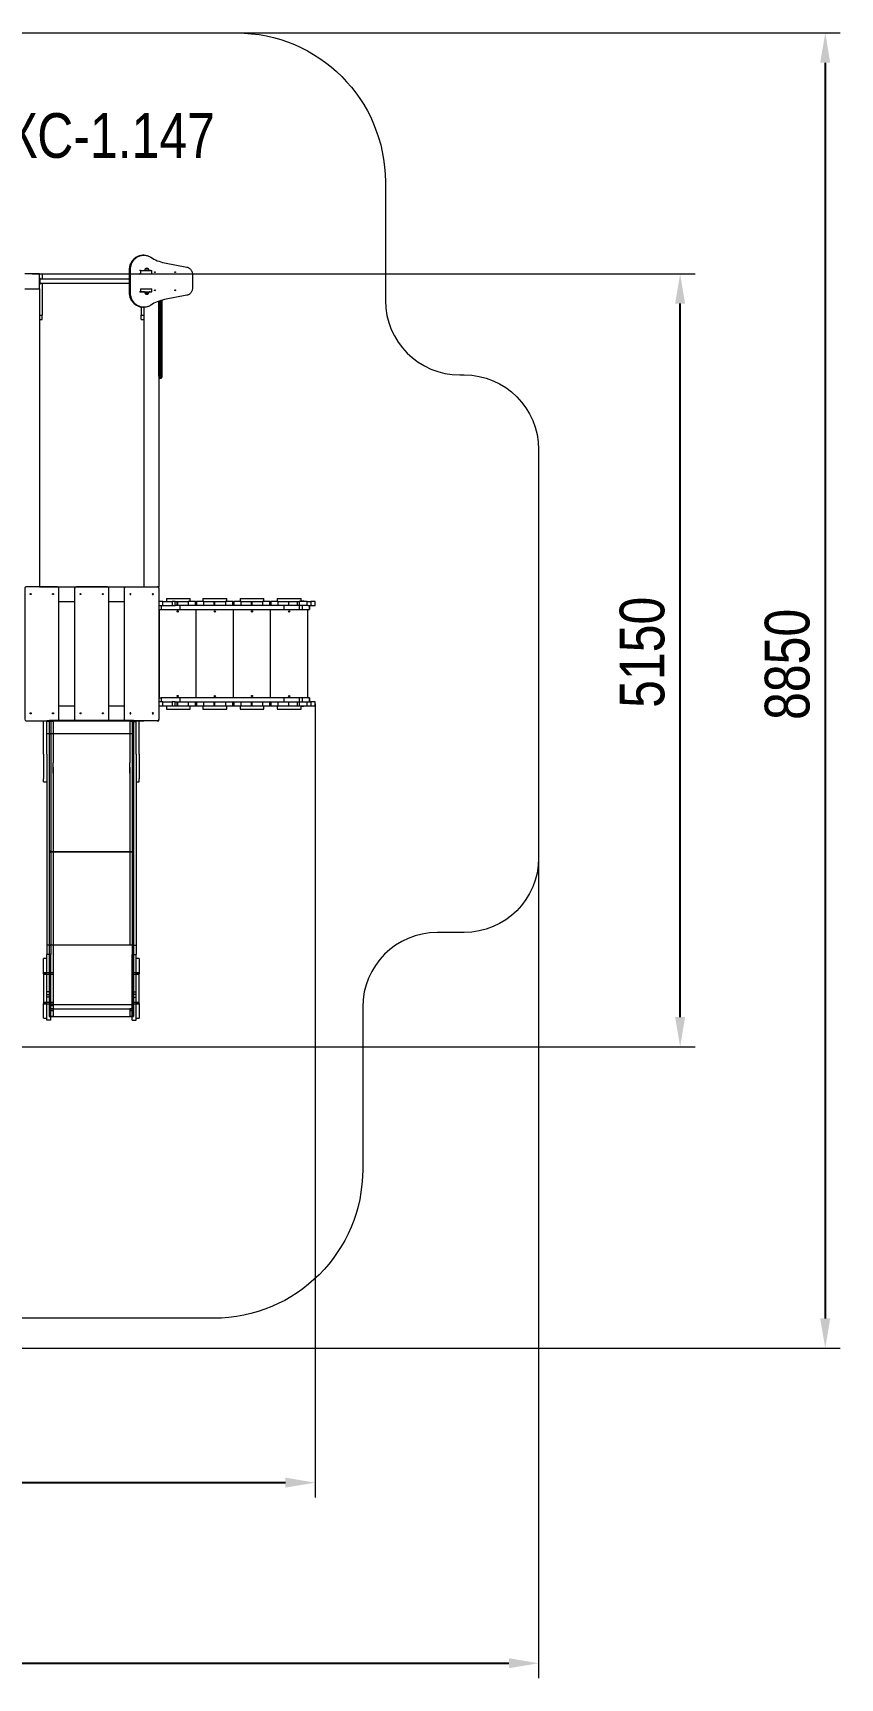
# Model space of a CAD drawing. Header units: millimetres. Extents: x -6521 to 6343, y -6174 to 4868.
# Drawn here: x 924 to 6343, y -6174 to 4868 of the extents above; entities that cross this region are included whole.
import ezdxf

# ---------------------------------------------------------------- set-up
doc = ezdxf.new("R2010")
doc.units = ezdxf.units.MM
for name, color, linetype in [('DIKOM_АРТИКУЛ', 7, 'Continuous'), ('DIKOM_ЗОНА', 80, 'Continuous'), ('DIKOM_ОБЪЕКТ', 7, 'Continuous'), ('DIKOM_РАЗМЕР_ЗОНА', 7, 'Continuous'), ('DIKOM_РАЗМЕР_ОБЪЕКТА', 7, 'Continuous')]:
    doc.layers.add(name, color=color, linetype=linetype)
doc.styles.add('style1', font='arial.ttf', dxfattribs={"width": 0.8})
doc.dimstyles.new('1-50', dxfattribs={"dimtxt": 300, "dimasz": 200, "dimexe": 100, "dimexo": 0, "dimgap": 100, "dimtad": 1, "dimtxsty": 'style1', "dimcen": 200, "dimclrd": 7, "dimclre": 7, "dimclrt": 7, "dimadec": 1, "dimazin": 2, "dimtfac": 1, "dimtmove": 0, "dimatfit": 2, "dimfxl": 0, "dimlwd": 25, "dimlwe": 18, "dimarcsym": 0})

# ---------------------------------------------------------------- blocks, each defined once
blk = doc.blocks.new('A$C4D8130CF')
at = {"color": 7, "linetype": 'Continuous', "lineweight": 15}
for p, q in [((0, 890), (0, 10)), ((220, 900), (10, 900)), ((230, 10), (230, 890)), ((10, 0), (220, 0))]:
    blk.add_line(p, q, dxfattribs=at)
for centre in [(40, 850), (190, 850), (40, 50), (190, 50)]:
    blk.add_circle(centre, 3.5, dxfattribs=at)
for centre, start, end in [((10, 890), 90, 180), ((220, 890), 0, 90), ((10, 10), 180, 270), ((220, 10), 270, 0)]:
    blk.add_arc(centre, 10, start, end, dxfattribs=at)
blk = doc.blocks.new('*D11')
at = {"layer": 'Defpoints', "color": 0, "transparency": 16777216}
for p in [(2819, 365), (-5103, -1661), (-5103, -4862)]:
    blk.add_point(p, dxfattribs=at)
at = {"layer": 'DIKOM_РАЗМЕР_ОБЪЕКТА', "color": 7, "lineweight": 18, "transparency": 16777216}
for p, q in [((2819, 365), (2819, -4962)), ((-5103, -1661), (-5103, -4962))]:
    blk.add_line(p, q, dxfattribs=at)
at = {"layer": 'DIKOM_РАЗМЕР_ОБЪЕКТА', "color": 7, "lineweight": 25, "transparency": 16777216}
blk.add_line((2619, -4862), (-4903, -4862), dxfattribs=at)
at = {"layer": 'DIKOM_РАЗМЕР_ОБЪЕКТА', "color": 7, "transparency": 16777216}
for points in [[(-4903, -4828), (-4903, -4895), (-5103, -4862)], [(2619, -4828), (2619, -4895), (2819, -4862)]]:
    blk.add_solid(points, dxfattribs=at)
at = {"layer": 'DIKOM_РАЗМЕР_ОБЪЕКТА', "color": 7, "transparency": 16777216, "insert": (-736, -4609), "char_height": 300, "attachment_point": 5, "style": 'style1'}
blk.add_mtext('7900', dxfattribs=at)
blk = doc.blocks.new('*D12')
at = {"layer": 'Defpoints', "color": 0, "transparency": 16777216}
for p in [(919, 3251), (5269, 3251), (-3685, -1937)]:
    blk.add_point(p, dxfattribs=at)
at = {"layer": 'DIKOM_РАЗМЕР_ОБЪЕКТА', "color": 7, "lineweight": 18, "transparency": 16777216}
for p, q in [((919, 3251), (5369, 3251)), ((-3685, -1937), (5369, -1937))]:
    blk.add_line(p, q, dxfattribs=at)
at = {"layer": 'DIKOM_РАЗМЕР_ОБЪЕКТА', "color": 7, "lineweight": 25, "transparency": 16777216}
blk.add_line((5269, -1737), (5269, 3051), dxfattribs=at)
at = {"layer": 'DIKOM_РАЗМЕР_ОБЪЕКТА', "color": 7, "transparency": 16777216}
for points in [[(5235, 3051), (5302, 3051), (5269, 3251)], [(5235, -1737), (5302, -1737), (5269, -1937)]]:
    blk.add_solid(points, dxfattribs=at)
at = {"layer": 'DIKOM_РАЗМЕР_ОБЪЕКТА', "color": 7, "transparency": 16777216, "insert": (5015, 711), "char_height": 300, "attachment_point": 5, "rotation": 90, "style": 'style1'}
blk.add_mtext('5150', dxfattribs=at)
blk = doc.blocks.new('*D13')
at = {"layer": 'Defpoints', "color": 0, "transparency": 16777216}
for p in [(1683, 4868), (-4360, -3960), (6243, -3960)]:
    blk.add_point(p, dxfattribs=at)
at = {"layer": 'DIKOM_РАЗМЕР_ЗОНА', "color": 7, "lineweight": 18, "transparency": 16777216}
for p, q in [((1683, 4868), (6343, 4868)), ((-4360, -3960), (6343, -3960))]:
    blk.add_line(p, q, dxfattribs=at)
at = {"layer": 'DIKOM_РАЗМЕР_ЗОНА', "color": 7, "lineweight": 25, "transparency": 16777216}
blk.add_line((6243, 4668), (6243, -3760), dxfattribs=at)
at = {"layer": 'DIKOM_РАЗМЕР_ЗОНА', "color": 7, "transparency": 16777216}
for points in [[(6209, 4668), (6276, 4668), (6243, 4868)], [(6209, -3760), (6276, -3760), (6243, -3960)]]:
    blk.add_solid(points, dxfattribs=at)
at = {"layer": 'DIKOM_РАЗМЕР_ЗОНА', "color": 7, "transparency": 16777216, "insert": (5989, 630), "char_height": 300, "attachment_point": 5, "rotation": 90, "style": 'style1'}
blk.add_mtext('8850', dxfattribs=at)
blk = doc.blocks.new('*D14')
at = {"layer": 'Defpoints', "color": 0, "transparency": 16777216}
for p in [(4319, 257), (-6521, -1799), (4319, -6074)]:
    blk.add_point(p, dxfattribs=at)
at = {"layer": 'DIKOM_РАЗМЕР_ЗОНА', "color": 7, "lineweight": 18, "transparency": 16777216}
for p, q in [((4319, 257), (4319, -6174)), ((-6521, -1799), (-6521, -6174))]:
    blk.add_line(p, q, dxfattribs=at)
at = {"layer": 'DIKOM_РАЗМЕР_ЗОНА', "color": 7, "lineweight": 25, "transparency": 16777216}
blk.add_line((-6321, -6074), (4119, -6074), dxfattribs=at)
at = {"layer": 'DIKOM_РАЗМЕР_ЗОНА', "color": 7, "transparency": 16777216}
for points in [[(-6321, -6040), (-6321, -6107), (-6521, -6074)], [(4119, -6040), (4119, -6107), (4319, -6074)]]:
    blk.add_solid(points, dxfattribs=at)
at = {"layer": 'DIKOM_РАЗМЕР_ЗОНА', "color": 7, "transparency": 16777216, "insert": (-431, -5820), "char_height": 300, "attachment_point": 5, "style": 'style1'}
blk.add_mtext('10850', dxfattribs=at)

msp = doc.modelspace()

# ---------------------------------------------------------------- linework, layer by layer
at = {"layer": 'DIKOM_ЗОНА', "color": 3, "lineweight": 15}
msp.add_lwpolyline([(-6502.871, -1522.402), (-6045.587, 1920.327, -0.376044201), (-5054.294, 2788.657), (-1652.011, 2788.657, 0.414213562), (-652.011, 3788.657), (-652.011, 3867.991, -0.414213562), (347.989, 4867.991), (2289.989, 4867.991, -0.414213562), (3289.989, 3867.991), (3289.989, 3072.455, 0.414213562), (3789.989, 2572.455), (3818.818, 2572.455, -0.414213562), (4318.818, 2072.455), (4318.818, -669.545, -0.414213562), (3818.818, -1169.545), (3637.989, -1169.545, 0.414213562), (3137.989, -1669.545), (3137.989, -2758.968, -0.414213562), (2137.989, -3758.968), (495.989, -3758.968, -0.365723665), (-489.874, -2926.517, 0.741136638), (-2387.997, -2684.451, -0.866170489), (-6500.814, -1506.911)], format="xyb", dxfattribs=at)
at = {"layer": 'DIKOM_ОБЪЕКТ', "color": 7, "linetype": 'Continuous', "lineweight": 15}
for p, q in [((1669.138, 3376.455), (1662.799, 3376.455)), ((1806.769, 3325.11), (1957.962, 3295.695)), ((968.989, 3251.455), (868.989, 3251.455)), ((968.989, 3251.455), (986.989, 3251.455)), ((968.989, 3151.455), (968.989, 3251.455)), ((968.989, 3221.455), (972.989, 3221.455)), ((972.989, 3181.455), (972.989, 3221.455)), ((1572.168, 3214.955), (972.989, 3214.955)), ((986.989, 3251.455), (986.989, 3214.955)), ((1572.168, 3276.455), (1578.507, 3276.455)), ((1572.168, 3126.455), (1572.168, 3276.455)), ((1578.507, 3126.455), (1578.507, 3276.455)), ((1646.163, 3272.455), (1638.969, 3272.455)), ((1646.163, 3251.455), (1638.969, 3251.455)), ((1645.576, 3273.455), (1673.76, 3273.455)), ((1646.163, 3272.455), (1646.163, 3251.455)), ((1646.163, 3272.455), (1722.411, 3272.455)), ((1646.163, 3251.455), (1722.411, 3251.455)), ((1661.733, 3273.455), (1661.733, 3272.455)), ((1677.866, 3284.791), (1677.903, 3284.555)), ((1677.903, 3284.555), (1688.393, 3284.555)), ((1677.904, 3284.555), (1677.915, 3284.542)), ((1677.915, 3284.542), (1677.959, 3284.22)), ((1699.641, 3284.791), (1688.753, 3284.791)), ((1689.115, 3284.542), (1699.592, 3284.542)), ((1699.548, 3284.22), (1699.592, 3284.542)), ((1699.592, 3284.542), (1699.603, 3284.555)), ((1699.603, 3284.555), (1699.641, 3284.791)), ((1703.747, 3273.455), (1710.83, 3273.455)), ((1722.411, 3251.455), (1722.411, 3272.455)), ((1995.409, 3246.454), (1995.409, 3156.456)), ((868.989, 3151.455), (968.989, 3151.455)), ((968.989, 3181.455), (972.989, 3181.455)), ((968.989, 3151.455), (968.989, 2973.881)), ((968.989, 3151.455), (968.989, 1151.464)), ((972.989, 3187.955), (1572.168, 3187.955)), ((986.989, 3187.955), (986.989, 2973.881)), ((1572.168, 3126.455), (1578.507, 3126.455)), ((1646.163, 3130.455), (1638.969, 3130.455)), ((1673.76, 3129.455), (1645.576, 3129.455)), ((1646.163, 3151.455), (1646.163, 3130.455)), ((1646.163, 3151.455), (1722.411, 3151.455)), ((1646.163, 3130.455), (1722.411, 3130.455)), ((1650.989, 3130.455), (1650.989, 3129.455)), ((1661.733, 3130.455), (1661.733, 3129.455)), ((1677.903, 3118.355), (1677.866, 3118.119)), ((1677.915, 3118.368), (1677.904, 3118.355)), ((1677.959, 3118.69), (1677.915, 3118.368)), ((1699.592, 3118.368), (1677.915, 3118.368)), ((1699.603, 3118.355), (1688.753, 3118.355)), ((1699.592, 3118.368), (1699.548, 3118.69)), ((1699.603, 3118.355), (1699.592, 3118.368)), ((1699.641, 3118.119), (1699.603, 3118.355)), ((1710.83, 3129.455), (1703.747, 3129.455)), ((1722.411, 3130.455), (1722.411, 3151.455)), ((1957.962, 3107.215), (1806.769, 3077.8)), ((1650.989, 3027.308), (1650.989, 2973.881)), ((1662.799, 3026.455), (1669.138, 3026.455)), ((1668.989, 3026.455), (1668.989, 2973.881)), ((1668.989, 3026.455), (1668.989, 1151.464)), ((1768.989, 2563.687), (1768.989, 3067.323)), ((1768.989, 3067.323), (1768.989, 1151.455)), ((1773.989, 3069.08), (1773.989, 2551.758)), ((1784.989, 2551.758), (1784.989, 3072.538)), ((1789.989, 3073.93), (1789.989, 2556.756)), ((968.989, 2973.881), (986.989, 2973.881)), ((968.989, 2943.881), (986.989, 2943.881)), ((986.989, 2943.881), (986.989, 2973.881)), ((1650.989, 2973.881), (1668.989, 2973.881)), ((1650.989, 2943.881), (1650.989, 2973.881)), ((1650.989, 2943.881), (1668.989, 2943.881)), ((1784.989, 2551.758), (1773.989, 2551.758)), ((1773.989, 2551.758), (1773.989, 2551.749)), ((1773.989, 2551.749), (1784.989, 2551.749)), ((1784.989, 2551.749), (1784.989, 2551.758)), ((1789.989, 2556.756), (1789.989, 2556.749)), ((968.989, 1151.455), (1668.989, 1151.455)), ((1768.989, 1151.455), (1759.427, 1151.455)), ((1768.652, 1151.46), (1768.629, 1151.459)), ((1768.652, 1151.455), (1768.652, 1151.46)), ((1768.989, 1141.464), (1768.989, 1151.455)), ((1098.989, 1051.455), (1203.989, 1051.455)), ((1433.989, 1051.455), (1538.989, 1051.455)), ((1795.996, 1051.455), (1768.989, 1051.455)), ((1768.989, 1024.455), (1795.996, 1024.455)), ((1768.989, 997.455), (1784.838, 997.455)), ((1768.989, 997.455), (1768.989, 405.455)), ((1770.818, 997.455), (1770.818, 405.455)), ((1784.838, 1024.455), (1784.838, 997.455)), ((1784.838, 997.455), (1911.363, 997.455)), ((1795.996, 1024.455), (1795.996, 1051.455)), ((1795.996, 1051.455), (1859.099, 1051.455)), ((1795.996, 1024.455), (1859.099, 1024.455)), ((1820.597, 1072.455), (1820.597, 1051.455)), ((1820.597, 1072.455), (1980.597, 1072.455)), ((1859.099, 1051.455), (1859.099, 1024.455)), ((1879.276, 1051.455), (1859.099, 1051.455)), ((1859.099, 1024.455), (1878.482, 1024.455)), ((1911.363, 1024.455), (1878.482, 1024.455)), ((1879.276, 1024.455), (1879.276, 1051.455)), ((1879.276, 1051.455), (1892.818, 1051.455)), ((1892.818, 1024.455), (1892.818, 1051.455)), ((1892.818, 1051.455), (1895.818, 1051.455)), ((1895.818, 1024.455), (1895.818, 1051.455)), ((1895.818, 1051.455), (1965.818, 1051.455)), ((1911.363, 1024.455), (1911.363, 997.455)), ((2609.408, 1024.455), (1911.363, 1024.455)), ((1911.363, 997.455), (2609.408, 997.455)), ((1965.818, 1051.455), (1965.818, 1024.455)), ((2015.818, 1051.455), (1965.818, 1051.455)), ((1980.597, 1051.455), (1980.597, 1072.455)), ((2015.818, 1024.455), (2015.818, 1051.455)), ((2015.818, 1051.455), (2021.818, 1051.455)), ((2020.818, 405.455), (2020.818, 997.455)), ((2021.818, 1051.455), (2021.818, 1024.455)), ((2071.818, 1051.455), (2021.818, 1051.455)), ((2064.818, 1072.455), (2064.818, 1051.455)), ((2064.818, 1072.455), (2224.818, 1072.455)), ((2071.818, 1024.455), (2071.818, 1051.455)), ((2071.818, 1051.455), (2141.818, 1051.455)), ((2141.818, 1024.455), (2141.818, 1051.455)), ((2141.818, 1051.455), (2145.818, 1051.455)), ((2145.818, 1024.455), (2145.818, 1051.455)), ((2145.818, 1051.455), (2215.818, 1051.455)), ((2215.818, 1051.455), (2215.818, 1024.455)), ((2265.818, 1051.455), (2215.818, 1051.455)), ((2224.818, 1051.455), (2224.818, 1072.455)), ((2265.818, 1024.455), (2265.818, 1051.455)), ((2265.818, 1051.455), (2271.818, 1051.455)), ((2269.818, 405.455), (2269.818, 997.455)), ((2271.818, 1051.455), (2271.818, 1024.455)), ((2321.818, 1051.455), (2271.818, 1051.455)), ((2314.818, 1072.455), (2314.818, 1051.455)), ((2314.818, 1072.455), (2474.818, 1072.455)), ((2321.818, 1024.455), (2321.818, 1051.455)), ((2321.818, 1051.455), (2391.818, 1051.455)), ((2391.818, 1024.455), (2391.818, 1051.455)), ((2391.818, 1051.455), (2394.818, 1051.455)), ((2394.818, 1024.455), (2394.818, 1051.455)), ((2394.818, 1051.455), (2464.818, 1051.455)), ((2464.818, 1051.455), (2464.818, 1024.455)), ((2514.818, 1051.455), (2464.818, 1051.455)), ((2474.818, 1051.455), (2474.818, 1072.455)), ((2514.818, 1024.455), (2514.818, 1051.455)), ((2514.818, 1051.455), (2520.818, 1051.455)), ((2519.818, 405.455), (2519.818, 997.455)), ((2520.818, 1051.455), (2520.818, 1024.455)), ((2570.818, 1051.455), (2520.818, 1051.455)), ((2563.818, 1072.455), (2563.818, 1051.455)), ((2563.818, 1072.455), (2723.818, 1072.455)), ((2570.818, 1024.455), (2570.818, 1051.455)), ((2570.818, 1051.455), (2641.867, 1051.455)), ((2609.408, 1024.455), (2609.408, 997.455)), ((2711.277, 1024.455), (2609.408, 1024.455)), ((2609.408, 997.455), (2711.277, 997.455)), ((2641.867, 1024.455), (2641.867, 1051.455)), ((2641.867, 1051.455), (2700.779, 1051.455)), ((2700.779, 1024.455), (2700.779, 1051.455)), ((2700.779, 1051.455), (2711.567, 1051.455)), ((2711.277, 1024.455), (2711.277, 997.455)), ((2731.405, 1024.455), (2711.277, 1024.455)), ((2711.277, 997.455), (2731.405, 997.455)), ((2711.567, 1051.455), (2711.567, 1024.455)), ((2764.501, 1051.455), (2711.567, 1051.455)), ((2723.818, 1051.455), (2723.818, 1072.455)), ((2743.818, 1054.455), (2723.818, 1054.455)), ((2731.405, 1024.455), (2731.405, 997.455)), ((2771.171, 1024.455), (2731.405, 1024.455)), ((2731.405, 997.455), (2780.063, 997.455)), ((2743.818, 1051.455), (2743.818, 1054.455)), ((2764.501, 1024.455), (2764.501, 1051.455)), ((2764.501, 1051.455), (2789.689, 1051.455)), ((2768.818, 405.455), (2768.818, 997.455)), ((2771.171, 1024.455), (2789.689, 1024.455)), ((2780.063, 1024.455), (2780.063, 997.455)), ((2780.063, 997.455), (2780.711, 997.455)), ((2780.711, 997.455), (2780.711, 1024.455)), ((2789.689, 1051.455), (2789.689, 1024.455)), ((2818.818, 1051.455), (2789.689, 1051.455)), ((2789.689, 1024.455), (2818.818, 1024.455)), ((2818.818, 1024.455), (2818.818, 1051.455)), ((1098.989, 351.455), (1203.989, 351.455)), ((1433.989, 351.455), (1538.989, 351.455)), ((1768.989, 405.455), (1784.838, 405.455)), ((1795.996, 378.455), (1768.989, 378.455)), ((1768.989, 351.455), (1795.996, 351.455)), ((1784.838, 405.455), (1784.838, 378.455)), ((1911.363, 405.455), (1784.838, 405.455)), ((1795.996, 351.455), (1795.996, 378.455)), ((1795.996, 378.455), (1859.099, 378.455)), ((1795.996, 351.455), (1859.099, 351.455)), ((1820.597, 351.455), (1820.597, 330.455)), ((1859.099, 378.455), (1859.099, 351.455)), ((1878.482, 378.455), (1859.099, 378.455)), ((1859.099, 351.455), (1879.276, 351.455)), ((1878.482, 378.455), (1911.363, 378.455)), ((1879.276, 351.455), (1879.276, 378.455)), ((1879.276, 351.455), (1892.818, 351.455)), ((1892.818, 351.455), (1892.818, 378.455)), ((1892.818, 351.455), (1895.818, 351.455)), ((1895.818, 351.455), (1895.818, 378.455)), ((1895.818, 351.455), (1965.818, 351.455)), ((1911.363, 405.455), (1911.363, 378.455)), ((2609.408, 405.455), (1911.363, 405.455)), ((1911.363, 378.455), (2609.408, 378.455)), ((1965.818, 378.455), (1965.818, 351.455)), ((1965.818, 351.455), (2015.818, 351.455)), ((1980.597, 330.455), (1980.597, 351.455)), ((2015.818, 351.455), (2015.818, 378.455)), ((2015.818, 351.455), (2021.818, 351.455)), ((2021.818, 378.455), (2021.818, 351.455)), ((2021.818, 351.455), (2071.818, 351.455)), ((2064.818, 351.455), (2064.818, 330.455)), ((2071.818, 351.455), (2071.818, 378.455)), ((2071.818, 351.455), (2141.818, 351.455)), ((2141.818, 351.455), (2141.818, 378.455)), ((2141.818, 351.455), (2145.818, 351.455)), ((2145.818, 351.455), (2145.818, 378.455)), ((2145.818, 351.455), (2215.818, 351.455)), ((2215.818, 378.455), (2215.818, 351.455)), ((2215.818, 351.455), (2265.818, 351.455)), ((2224.818, 330.455), (2224.818, 351.455)), ((2265.818, 351.455), (2265.818, 378.455)), ((2265.818, 351.455), (2271.818, 351.455)), ((2271.818, 378.455), (2271.818, 351.455)), ((2271.818, 351.455), (2321.818, 351.455)), ((2314.818, 351.455), (2314.818, 330.455)), ((2321.818, 351.455), (2321.818, 378.455)), ((2321.818, 351.455), (2391.818, 351.455)), ((2391.818, 351.455), (2391.818, 378.455)), ((2391.818, 351.455), (2394.818, 351.455)), ((2394.818, 351.455), (2394.818, 378.455)), ((2394.818, 351.455), (2464.818, 351.455)), ((2464.818, 378.455), (2464.818, 351.455)), ((2464.818, 351.455), (2514.818, 351.455)), ((2474.818, 330.455), (2474.818, 351.455)), ((2514.818, 351.455), (2514.818, 378.455)), ((2514.818, 351.455), (2520.818, 351.455)), ((2520.818, 378.455), (2520.818, 351.455)), ((2520.818, 351.455), (2570.818, 351.455)), ((2563.818, 351.455), (2563.818, 330.455)), ((2570.818, 351.455), (2570.818, 378.455)), ((2570.818, 351.455), (2641.867, 351.455)), ((2609.408, 405.455), (2609.408, 378.455)), ((2711.277, 405.455), (2609.408, 405.455)), ((2609.408, 378.455), (2711.277, 378.455)), ((2641.867, 351.455), (2641.867, 378.455)), ((2641.867, 351.455), (2700.779, 351.455)), ((2700.779, 351.455), (2700.779, 378.455)), ((2700.779, 351.455), (2711.567, 351.455)), ((2711.277, 405.455), (2711.277, 378.455)), ((2731.405, 405.455), (2711.277, 405.455)), ((2711.277, 378.455), (2731.405, 378.455)), ((2711.567, 378.455), (2711.567, 351.455)), ((2711.567, 351.455), (2764.501, 351.455)), ((2723.818, 330.455), (2723.818, 351.455)), ((2723.818, 348.455), (2743.818, 348.455)), ((2731.405, 405.455), (2731.405, 378.455)), ((2780.063, 405.455), (2731.405, 405.455)), ((2731.405, 378.455), (2771.171, 378.455)), ((2743.818, 348.455), (2743.818, 351.455)), ((2764.501, 351.455), (2764.501, 378.455)), ((2764.501, 351.455), (2789.689, 351.455)), ((2771.171, 378.455), (2789.689, 378.455)), ((2780.063, 405.455), (2780.063, 378.455)), ((2780.711, 405.455), (2780.063, 405.455)), ((2780.711, 378.455), (2780.711, 405.455)), ((2789.689, 378.455), (2789.689, 351.455)), ((2818.818, 378.455), (2789.689, 378.455)), ((2789.689, 351.455), (2818.818, 351.455)), ((2818.818, 351.455), (2818.818, 378.455)), ((968.989, 251.458), (995.989, 251.458)), ((968.989, 251.458), (968.989, 251.449)), ((968.989, 251.455), (1668.989, 251.455)), ((968.989, 251.449), (995.989, 251.449)), ((995.989, 170.304), (995.989, 251.464)), ((995.989, 251.458), (995.989, 251.464)), ((1016.989, 170.304), (1016.989, 251.464)), ((1043.989, 251.454), (1016.989, 251.454)), ((1043.989, 246.454), (1016.989, 246.454)), ((1033.989, 251.454), (1033.989, 163.415)), ((1599.489, 252.954), (1034.489, 252.954)), ((1034.489, 251.454), (1034.489, 252.954)), ((1034.489, 249.954), (1034.489, 251.454)), ((1034.489, 163.415), (1034.489, 249.954)), ((1043.989, 249.954), (1034.489, 249.954)), ((1043.989, 251.454), (1043.989, 109.579)), ((1058.989, 246.454), (1043.989, 246.454)), ((1058.989, 251.454), (1058.989, 249.454)), ((1058.989, 249.454), (1058.989, 228.454)), ((1058.989, 246.454), (1058.989, 163.415)), ((1058.989, 221.454), (1058.989, 185.454)), ((1574.989, 251.454), (1574.989, 249.454)), ((1574.989, 249.454), (1574.989, 228.454)), ((1589.989, 246.454), (1574.989, 246.454)), ((1574.989, 246.454), (1574.989, 163.415)), ((1574.989, 221.454), (1574.989, 185.454)), ((1589.989, 251.454), (1616.989, 251.454)), ((1589.989, 251.454), (1589.989, 109.579)), ((1599.489, 249.954), (1589.989, 249.954)), ((1589.989, 246.454), (1616.989, 246.454)), ((1599.489, 251.454), (1599.489, 252.954)), ((1599.489, 249.954), (1599.489, 251.454)), ((1599.489, 163.415), (1599.489, 249.954)), ((1599.989, 251.454), (1599.989, 163.415)), ((1616.989, 170.304), (1616.989, 251.455)), ((1637.989, 251.458), (1664.989, 251.458)), ((1637.989, 170.304), (1637.989, 251.455)), ((1637.989, 251.449), (1664.989, 251.449)), ((1664.989, 251.458), (1664.989, 251.449)), ((1758.989, 251.464), (1768.989, 251.455)), ((1768.989, 251.455), (1768.989, 261.464)), ((1820.597, 330.455), (1980.597, 330.455)), ((2064.818, 330.455), (2224.818, 330.455)), ((2314.818, 330.455), (2474.818, 330.455)), ((2563.818, 330.455), (2723.818, 330.455)), ((995.989, 27.553), (995.989, 170.304)), ((1016.989, 27.553), (1016.989, 170.304)), ((1043.989, 163.415), (1016.989, 163.415)), ((1033.989, 163.415), (1043.989, 163.415)), ((1033.989, 163.415), (1033.989, -61.56)), ((1033.989, 163.415), (1043.989, 163.415)), ((1034.489, -61.56), (1034.489, 163.415)), ((1599.489, 163.415), (1034.489, 163.415)), ((1043.989, 163.415), (1034.489, 163.415)), ((1589.989, 163.415), (1043.989, 163.415)), ((1058.989, 163.415), (1043.989, 163.415)), ((1058.989, 163.415), (1058.989, -31.893)), ((1589.989, 163.415), (1574.989, 163.415)), ((1574.989, 163.415), (1574.989, -31.893)), ((1599.989, 163.415), (1589.989, 163.415)), ((1599.989, 163.415), (1589.989, 163.415)), ((1599.489, 163.415), (1589.989, 163.415)), ((1599.489, -61.56), (1599.489, 163.415)), ((1599.989, 163.415), (1599.989, -61.56)), ((1616.989, 27.553), (1616.989, 170.304)), ((1637.989, 27.553), (1637.989, 170.304)), ((995.989, 27.553), (995.989, -138.59)), ((1016.989, 27.553), (1016.989, -135.852)), ((1043.989, 109.579), (1043.989, -134.354)), ((1589.989, 109.579), (1589.989, -134.354)), ((1616.989, 27.553), (1616.989, -135.852)), ((1637.989, 27.553), (1637.989, -138.59)), ((1033.989, -61.56), (1033.989, -629.968)), ((1034.489, -629.968), (1034.489, -61.56)), ((1058.989, -39.53), (1058.989, -31.893)), ((1058.989, -100.814), (1058.989, -39.53)), ((1058.989, -60.596), (1058.989, -629.004)), ((1574.989, -39.53), (1574.989, -31.893)), ((1574.989, -100.814), (1574.989, -39.53)), ((1574.989, -60.596), (1574.989, -629.004)), ((1599.489, -629.968), (1599.489, -61.56)), ((1599.989, -61.56), (1599.989, -629.968)), ((995.989, -157.452), (995.989, -138.59)), ((995.989, -157.452), (1016.989, -157.452)), ((1016.989, -135.852), (1016.989, -817.413)), ((1043.989, -134.354), (1043.989, -817.413)), ((1589.989, -134.354), (1589.989, -817.413)), ((1616.989, -135.852), (1616.989, -817.413)), ((1616.989, -157.452), (1637.989, -157.452)), ((1637.989, -157.452), (1637.989, -138.59)), ((1033.989, -622.254), (1043.989, -622.254)), ((1033.989, -629.968), (1043.989, -629.968)), ((1033.989, -629.968), (1033.989, -1255.303)), ((1599.489, -629.004), (1034.489, -629.004)), ((1034.489, -1255.303), (1034.489, -629.968)), ((1043.989, -629.968), (1034.489, -629.968)), ((1058.989, -629.004), (1043.989, -629.004)), ((1589.989, -629.968), (1043.989, -629.968)), ((1058.989, -629.004), (1058.989, -1255.277)), ((1589.989, -629.004), (1574.989, -629.004)), ((1574.989, -629.968), (1574.989, -1099.614)), ((1599.989, -622.254), (1589.989, -622.254)), ((1599.989, -629.968), (1589.989, -629.968)), ((1599.489, -629.968), (1589.989, -629.968)), ((1599.489, -1255.303), (1599.489, -629.968)), ((1599.989, -629.968), (1599.989, -1255.303)), ((1016.989, -817.413), (1016.989, -1317.681)), ((1043.989, -817.413), (1043.989, -1317.681)), ((1589.989, -817.413), (1589.989, -1317.681)), ((1616.989, -817.413), (1616.989, -1317.681)), ((1574.989, -1099.614), (1574.989, -1132.602)), ((1574.989, -1132.602), (1574.989, -1255.277)), ((1043.989, -1254.049), (1016.989, -1254.049)), ((1043.989, -1317.681), (1016.989, -1317.681)), ((1016.989, -1604.552), (1016.989, -1317.681)), ((1033.989, -1255.094), (1043.989, -1255.094)), ((1033.989, -1255.303), (1043.989, -1255.303)), ((1033.989, -1255.303), (1033.989, -1684.841)), ((1599.489, -1255.277), (1034.489, -1255.277)), ((1034.489, -1684.841), (1034.489, -1255.303)), ((1043.989, -1255.303), (1034.489, -1255.303)), ((1058.989, -1254.404), (1043.989, -1254.404)), ((1058.989, -1255.277), (1043.989, -1255.277)), ((1589.989, -1255.303), (1043.989, -1255.303)), ((1043.989, -1604.552), (1043.989, -1317.681)), ((1058.989, -1255.277), (1058.989, -1682.815)), ((1589.989, -1254.404), (1574.989, -1254.404)), ((1589.989, -1255.277), (1574.989, -1255.277)), ((1589.989, -1254.049), (1616.989, -1254.049)), ((1599.989, -1255.094), (1589.989, -1255.094)), ((1599.989, -1255.303), (1589.989, -1255.303)), ((1599.489, -1255.303), (1589.989, -1255.303)), ((1589.989, -1317.681), (1616.989, -1317.681)), ((1589.989, -1604.552), (1589.989, -1317.681)), ((1599.489, -1684.841), (1599.489, -1255.303)), ((1599.989, -1255.303), (1599.989, -1684.841)), ((1616.989, -1604.552), (1616.989, -1317.681)), ((1016.989, -1344.415), (995.989, -1344.415)), ((995.989, -1446.16), (995.989, -1344.415)), ((1637.989, -1344.415), (1616.989, -1344.415)), ((1637.989, -1344.415), (1637.989, -1446.16)), ((1016.989, -1440.415), (995.989, -1440.415)), ((995.989, -1442.669), (1016.989, -1442.669)), ((995.989, -1446.16), (1016.989, -1446.16)), ((995.989, -1446.16), (995.989, -1646.129)), ((995.989, -1448.415), (1016.989, -1448.415)), ((1043.989, -1440.415), (1016.989, -1440.415)), ((1016.989, -1448.415), (1043.989, -1448.415)), ((1058.989, -1440.415), (1043.989, -1440.415)), ((1043.989, -1448.415), (1058.989, -1448.415)), ((1616.989, -1440.415), (1589.989, -1440.415)), ((1589.989, -1448.415), (1616.989, -1448.415)), ((1637.989, -1440.415), (1616.989, -1440.415)), ((1637.989, -1442.669), (1616.989, -1442.669)), ((1637.989, -1446.16), (1616.989, -1446.16)), ((1616.989, -1448.415), (1637.989, -1448.415)), ((1637.989, -1646.129), (1637.989, -1446.16)), ((1016.989, -1640.384), (995.989, -1640.384)), ((995.989, -1642.639), (1016.989, -1642.639)), ((995.989, -1646.129), (1016.989, -1646.129)), ((995.989, -1744.384), (995.989, -1646.129)), ((995.989, -1648.384), (1016.989, -1648.384)), ((1043.989, -1567.987), (1016.989, -1567.987)), ((1016.989, -1586.061), (1043.989, -1586.061)), ((1043.989, -1604.552), (1016.989, -1604.552)), ((1016.989, -1758.968), (1016.989, -1604.552)), ((1033.989, -1640.384), (1016.989, -1640.384)), ((1016.989, -1648.384), (1033.989, -1648.384)), ((1033.989, -1624.142), (1043.989, -1624.142)), ((1033.989, -1633.968), (1043.989, -1633.968)), ((1033.989, -1653.968), (1034.489, -1653.968)), ((1599.489, -1653.968), (1034.489, -1653.968)), ((1043.989, -1758.968), (1043.989, -1604.552)), ((1058.989, -1640.384), (1043.989, -1640.384)), ((1043.989, -1648.384), (1058.989, -1648.384)), ((1061.589, -1639.884), (1058.989, -1639.884)), ((1058.989, -1648.884), (1061.589, -1648.884)), ((1589.989, -1567.987), (1616.989, -1567.987)), ((1616.989, -1586.061), (1589.989, -1586.061)), ((1589.989, -1604.552), (1616.989, -1604.552)), ((1589.989, -1758.968), (1589.989, -1604.552)), ((1599.989, -1624.142), (1589.989, -1624.142)), ((1599.989, -1633.968), (1589.989, -1633.968)), ((1599.989, -1653.968), (1599.489, -1653.968)), ((1616.989, -1640.384), (1599.989, -1640.384)), ((1599.989, -1648.384), (1616.989, -1648.384)), ((1616.989, -1758.968), (1616.989, -1604.552)), ((1637.989, -1640.384), (1616.989, -1640.384)), ((1637.989, -1642.639), (1616.989, -1642.639)), ((1637.989, -1646.129), (1616.989, -1646.129)), ((1616.989, -1648.384), (1637.989, -1648.384)), ((1637.989, -1646.129), (1637.989, -1744.384)), ((995.989, -1744.384), (1016.989, -1744.384)), ((1043.989, -1758.968), (1016.989, -1758.968)), ((1033.989, -1683.968), (1043.989, -1683.968)), ((1033.989, -1684.841), (1043.989, -1684.841)), ((1033.989, -1684.841), (1033.989, -1733.968)), ((1033.989, -1733.968), (1043.989, -1733.968)), ((1034.489, -1733.968), (1034.489, -1684.841)), ((1043.989, -1684.841), (1034.489, -1684.841)), ((1034.489, -1733.968), (1043.989, -1733.968)), ((1058.989, -1662.366), (1043.989, -1662.366)), ((1058.989, -1682.017), (1043.989, -1682.017)), ((1058.989, -1682.078), (1043.989, -1682.078)), ((1058.989, -1682.815), (1043.989, -1682.815)), ((1589.989, -1684.841), (1043.989, -1684.841)), ((1058.989, -1694.705), (1043.989, -1694.705)), ((1043.989, -1730.468), (1058.989, -1730.468)), ((1043.989, -1733.968), (1589.989, -1733.968)), ((1058.989, -1682.815), (1058.989, -1730.468)), ((1589.989, -1682.017), (1574.989, -1682.017)), ((1589.989, -1682.078), (1574.989, -1682.078)), ((1589.989, -1682.815), (1574.989, -1682.815)), ((1574.989, -1682.815), (1574.989, -1730.468)), ((1589.989, -1694.705), (1574.989, -1694.705)), ((1574.989, -1730.468), (1589.989, -1730.468)), ((1599.989, -1683.968), (1589.989, -1683.968)), ((1599.989, -1684.841), (1589.989, -1684.841)), ((1599.489, -1684.841), (1589.989, -1684.841)), ((1589.989, -1733.968), (1599.989, -1733.968)), ((1589.989, -1733.968), (1599.489, -1733.968)), ((1589.989, -1758.968), (1616.989, -1758.968)), ((1599.489, -1733.968), (1599.489, -1684.841)), ((1599.989, -1684.841), (1599.989, -1733.968)), ((1616.989, -1744.384), (1637.989, -1744.384))]:
    msp.add_line(p, q, dxfattribs=at)
at = {"layer": 'DIKOM_ОБЪЕКТ', "color": 7, "linetype": 'Continuous', "lineweight": 15, "flags": 128}
for points in [[(1572.168, 3276.455), (1572.332, 3282.468), (1572.823, 3288.459), (1573.64, 3294.407), (1574.78, 3300.29), (1576.238, 3306.087), (1578.01, 3311.776), (1580.088, 3317.338), (1582.466, 3322.751), (1585.134, 3327.998), (1588.084, 3333.057), (1591.303, 3337.912), (1594.782, 3342.544), (1598.507, 3346.937), (1602.464, 3351.075), (1606.64, 3354.943), (1611.019, 3358.527), (1615.585, 3361.814), (1620.322, 3364.792), (1625.213, 3367.45), (1630.24, 3369.779), (1635.385, 3371.771), (1640.629, 3373.417), (1645.953, 3374.713), (1651.339, 3375.652), (1656.765, 3376.233), (1662.214, 3376.453), (1662.799, 3376.455)], [(1578.507, 3276.455), (1578.671, 3282.468), (1579.163, 3288.459), (1579.98, 3294.407), (1581.119, 3300.29), (1582.578, 3306.087), (1584.349, 3311.776), (1586.427, 3317.338), (1588.805, 3322.751), (1591.473, 3327.998), (1594.423, 3333.057), (1597.643, 3337.912), (1601.121, 3342.544), (1604.846, 3346.937), (1608.803, 3351.075), (1612.979, 3354.943), (1617.358, 3358.527), (1621.924, 3361.814), (1626.662, 3364.792), (1631.553, 3367.45), (1636.58, 3369.779), (1641.724, 3371.771), (1646.968, 3373.417), (1652.293, 3374.713), (1657.678, 3375.652), (1663.105, 3376.233), (1668.553, 3376.453), (1674.004, 3376.311), (1679.437, 3375.807), (1684.833, 3374.944), (1690.171, 3373.725), (1695.434, 3372.153), (1700.602, 3370.235), (1705.656, 3367.978), (1710.577, 3365.39), (1715.349, 3362.479)], [(1741.191, 3262.455), (1741.364, 3263.412), (1741.855, 3264.223), (1742.59, 3264.765), (1743.457, 3264.955), (1744.324, 3264.765), (1745.059, 3264.223), (1745.55, 3263.412), (1745.723, 3262.455), (1745.55, 3261.498), (1745.059, 3260.687), (1744.324, 3260.145), (1743.457, 3259.955), (1742.59, 3260.145), (1741.855, 3260.687), (1741.364, 3261.498), (1741.191, 3262.455)], [(1877.138, 3262.455), (1877.31, 3263.412), (1877.801, 3264.223), (1878.536, 3264.765), (1879.403, 3264.955), (1880.27, 3264.765), (1881.006, 3264.223), (1881.497, 3263.412), (1881.669, 3262.455), (1881.497, 3261.498), (1881.006, 3260.687), (1880.27, 3260.145), (1879.403, 3259.955), (1878.536, 3260.145), (1877.801, 3260.687), (1877.31, 3261.498), (1877.138, 3262.455)], [(1957.962, 3295.695), (1961.822, 3294.751), (1965.592, 3293.439), (1969.245, 3291.77), (1972.751, 3289.755), (1976.085, 3287.412), (1979.222, 3284.756), (1982.136, 3281.81), (1984.807, 3278.594), (1987.214, 3275.133), (1989.338, 3271.454), (1991.163, 3267.585), (1992.676, 3263.555), (1993.865, 3259.395), (1994.72, 3255.137), (1995.236, 3250.812), (1995.409, 3246.454)], [(1662.799, 3026.455), (1662.214, 3026.457), (1656.765, 3026.677), (1651.339, 3027.258), (1645.953, 3028.197), (1640.629, 3029.493), (1635.385, 3031.139), (1630.24, 3033.13), (1625.213, 3035.46), (1620.322, 3038.118), (1615.585, 3041.096), (1611.019, 3044.383), (1606.64, 3047.967), (1602.464, 3051.835), (1598.507, 3055.973), (1594.782, 3060.366), (1591.303, 3064.998), (1588.084, 3069.853), (1585.134, 3074.912), (1582.466, 3080.159), (1580.088, 3085.572), (1578.01, 3091.134), (1576.238, 3096.823), (1574.78, 3102.62), (1573.64, 3108.503), (1572.823, 3114.451), (1572.332, 3120.442), (1572.168, 3126.455)], [(1715.349, 3040.431), (1710.577, 3037.52), (1705.656, 3034.932), (1700.602, 3032.675), (1695.434, 3030.757), (1690.171, 3029.185), (1684.833, 3027.966), (1679.437, 3027.103), (1674.004, 3026.599), (1668.553, 3026.457), (1663.105, 3026.677), (1657.678, 3027.258), (1652.293, 3028.197), (1646.968, 3029.493), (1641.724, 3031.139), (1636.58, 3033.13), (1631.553, 3035.46), (1626.662, 3038.118), (1621.924, 3041.096), (1617.358, 3044.383), (1612.979, 3047.967), (1608.803, 3051.835), (1604.846, 3055.973), (1601.121, 3060.366), (1597.643, 3064.998), (1594.423, 3069.853), (1591.473, 3074.912), (1588.805, 3080.159), (1586.427, 3085.572), (1584.349, 3091.134), (1582.578, 3096.823), (1581.119, 3102.62), (1579.98, 3108.503), (1579.163, 3114.451), (1578.671, 3120.442), (1578.507, 3126.455)], [(1741.191, 3140.455), (1741.364, 3141.412), (1741.855, 3142.223), (1742.59, 3142.765), (1743.457, 3142.955), (1744.324, 3142.765), (1745.059, 3142.223), (1745.55, 3141.412), (1745.723, 3140.455), (1745.55, 3139.498), (1745.059, 3138.687), (1744.324, 3138.145), (1743.457, 3137.955), (1742.59, 3138.145), (1741.855, 3138.687), (1741.364, 3139.498), (1741.191, 3140.455)], [(1877.138, 3140.455), (1877.31, 3141.412), (1877.801, 3142.223), (1878.536, 3142.765), (1879.403, 3142.955), (1880.27, 3142.765), (1881.006, 3142.223), (1881.497, 3141.412), (1881.669, 3140.455), (1881.497, 3139.498), (1881.006, 3138.687), (1880.27, 3138.145), (1879.403, 3137.955), (1878.536, 3138.145), (1877.801, 3138.687), (1877.31, 3139.498), (1877.138, 3140.455)], [(1995.409, 3156.456), (1995.236, 3152.098), (1994.72, 3147.773), (1993.865, 3143.515), (1992.676, 3139.355), (1991.163, 3135.325), (1989.338, 3131.456), (1987.214, 3127.777), (1984.807, 3124.316), (1982.136, 3121.1), (1979.222, 3118.153), (1976.085, 3115.498), (1972.751, 3113.154), (1969.245, 3111.14), (1965.592, 3109.471), (1961.822, 3108.159), (1957.962, 3107.215)]]:
    msp.add_lwpolyline(points, dxfattribs=at)
at = {"layer": 'DIKOM_ОБЪЕКТ', "color": 7, "linetype": 'Continuous', "lineweight": 15}
for centre in [(1895.818, 985.455), (2144.818, 985.455), (2394.818, 985.455), (2643.818, 985.455), (1895.818, 417.455), (2144.818, 417.455), (2394.818, 417.455), (2643.818, 417.455)]:
    msp.add_circle(centre, 4, dxfattribs=at)
for centre, radius, start, end in [((1856.328, 3576.86), 256.581, 236.6706364, 258.8632145), ((1645.599, 3268.369), 5.086, 90.2564347, 126.5439168), ((1691.249, 3272.835), 17.5, 139.4142092, 181.2443897), ((1688.753, 3272.64), 16.315, 90, 131.8630084), ((1688.753, 3272.64), 16.315, 48.1369916, 90), ((1686.258, 3272.835), 17.5, 358.7556103, 40.5857908), ((1704.468, 3268.369), 5.086, 53.4560832, 89.7435653), ((1710.807, 3268.368), 5.087, 53.4568244, 89.7431643), ((1645.599, 3134.541), 5.086, 233.4560832, 269.7435653), ((1691.249, 3130.075), 17.5, 178.7556103, 220.5857908), ((1688.753, 3130.27), 16.315, 228.1369916, 311.8630084), ((1686.258, 3130.075), 17.5, 319.4142092, 1.2443897), ((1704.468, 3134.541), 5.086, 270.2564347, 306.5439168), ((1710.807, 3134.541), 5.087, 270.2568357, 306.5431756), ((1856.328, 2826.05), 256.581, 101.1367855, 123.3293636), ((1773.988, 2556.757), 4.999, 180.0129167, 270.0123603), ((1773.989, 2556.749), 5, 180, 270), ((1784.991, 2556.757), 4.999, 269.9873522, 359.9880538), ((1784.989, 2556.749), 5, 270, 0)]:
    msp.add_arc(centre, radius, start, end, dxfattribs=at)

# ---------------------------------------------------------------- block references
for p in [(868.989, 251.464), (1203.989, 251.464)]:
    msp.add_blockref('A$C4D8130CF', p, dxfattribs=at)
at = {"layer": 'DIKOM_ОБЪЕКТ', "color": 7, "linetype": 'Continuous', "lineweight": 15, "xscale": -1}
msp.add_blockref('A$C4D8130CF', (1768.989, 251.464), dxfattribs=at)

# ---------------------------------------------------------------- texts
at = {"layer": 'DIKOM_АРТИКУЛ', "insert": (516.963, 4329.34), "char_height": 300, "width": 1667.53662, "attachment_point": 1, "style": 'style1'}
msp.add_mtext('ИКС-1.147', dxfattribs=at)

# ---------------------------------------------------------------- dimensions: what is measured, and where the dimension line sits
at = {"layer": 'DIKOM_РАЗМЕР_ЗОНА'}
dim = msp.add_linear_dim(base=(6242.612, -3960.361), p1=(1683.243, 4867.991), p2=(-4359.523, -3960.361), angle=90, text='8850', dimstyle='1-50', dxfattribs=at)
dim.commit()
dim.dimension.update_dxf_attribs({"geometry": '*D13', "text_midpoint": (6242.612, 630.237), "dimtype": 160})
dim = msp.add_linear_dim(base=(4318.818, -6073.511), p1=(-6520.672, -1799.212), p2=(4318.818, 257.446), text='10850', dimstyle='1-50', dxfattribs=at)
dim.commit()
dim.dimension.update_dxf_attribs({"geometry": '*D14', "text_midpoint": (-430.645, -6073.511), "dimtype": 160})
at = {"layer": 'DIKOM_РАЗМЕР_ОБЪЕКТА'}
dim = msp.add_linear_dim(base=(5268.566, 3251.455), p1=(-3684.783, -1936.746), p2=(918.989, 3251.455), angle=90, text='5150', dimstyle='1-50', dxfattribs=at)
dim.commit()
dim.dimension.update_dxf_attribs({"geometry": '*D12', "text_midpoint": (5268.566, 711.247), "dimtype": 160})
dim = msp.add_linear_dim(base=(-5102.518, -4861.797), p1=(2818.818, 364.955), p2=(-5102.518, -1661.024), text='7900', dimstyle='1-50', dxfattribs=at)
dim.commit()
dim.dimension.update_dxf_attribs({"geometry": '*D11', "text_midpoint": (-736.001, -4861.797), "dimtype": 160})

doc.saveas('drawing.dxf')
